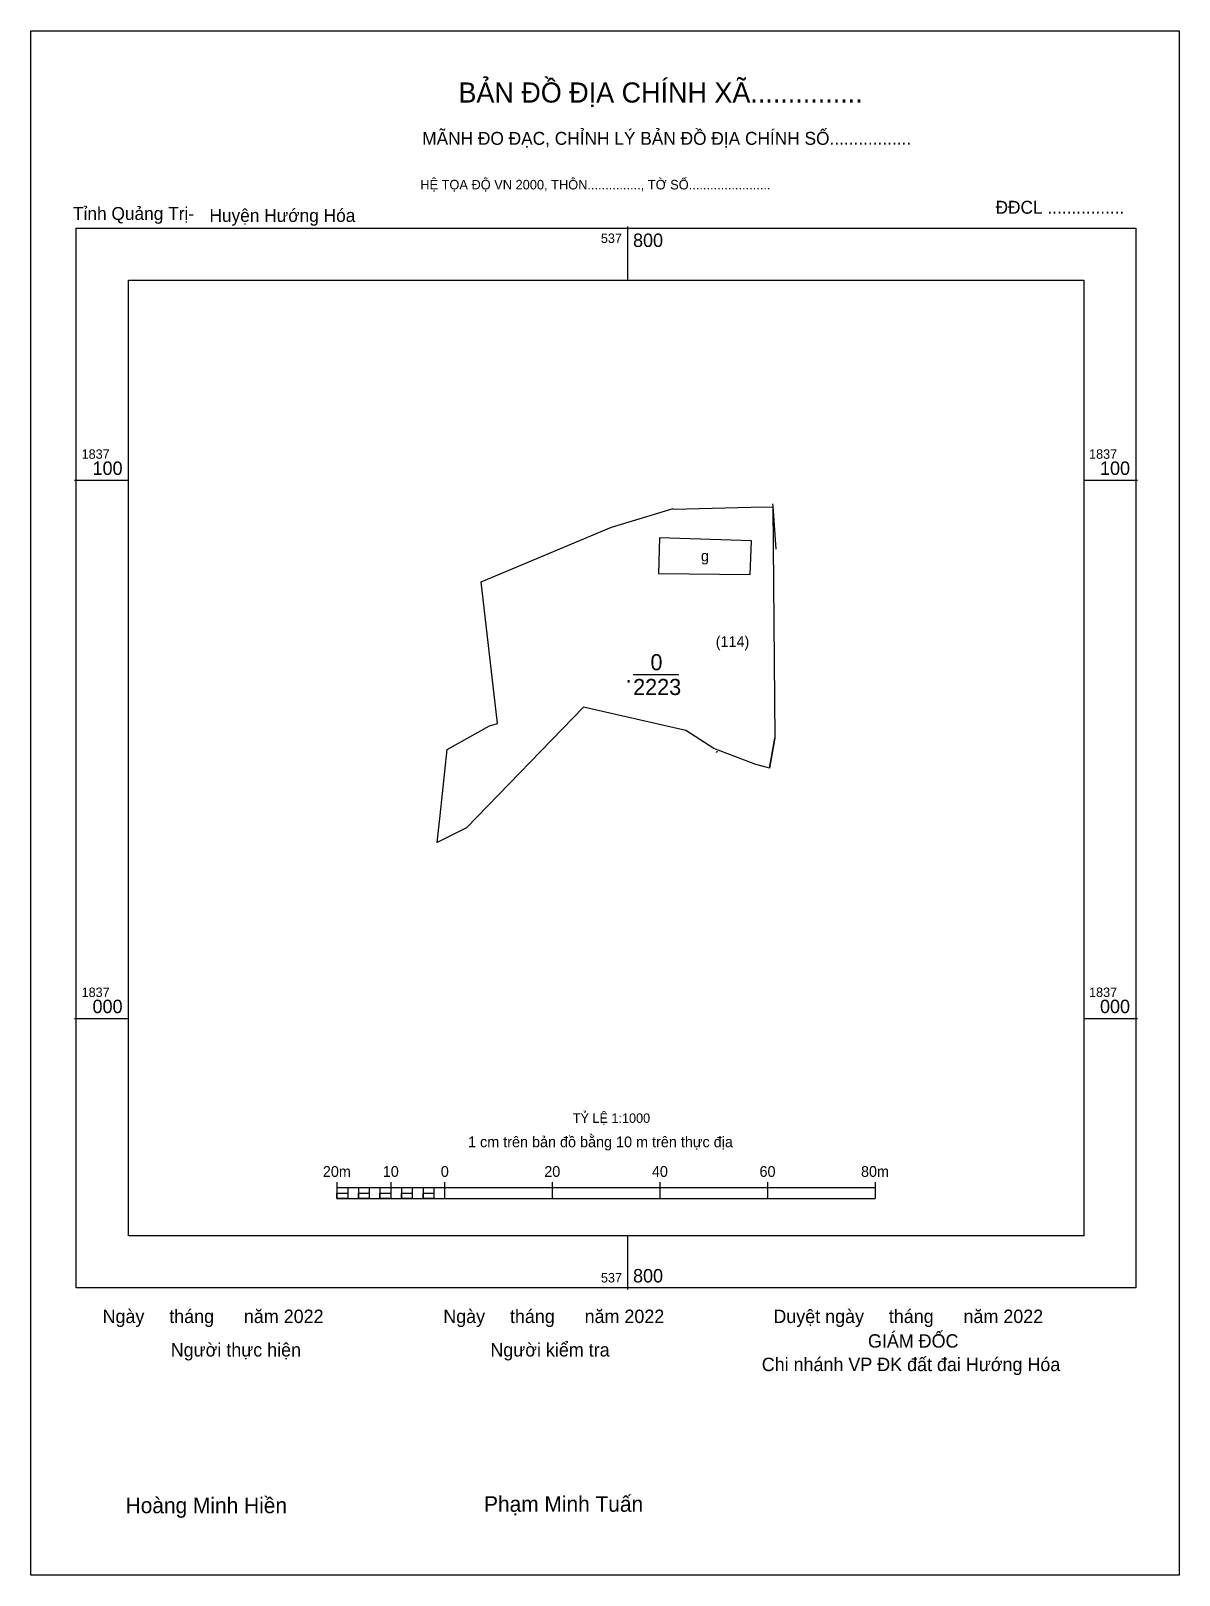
# Model space of a CAD drawing. Extents: x 536866 to 537902, y 1835913 to 1837184.
# Drawn here: x 537689.1 to 537902.5, y 1836896.6 to 1837183.5 of the extents above.
import ezdxf

# ---------------------------------------------------------------- set-up
doc = ezdxf.new("R2010")
doc.units = 0
for name, color, linetype in [('Level 10', 7, 'Continuous'), ('Level 13', 7, 'Continuous'), ('Level 14', 7, 'Continuous'), ('Level 15', 7, 'Continuous'), ('Level 16', 7, 'Continuous'), ('Level 22', 7, 'Continuous'), ('Level 23', 7, 'Continuous'), ('Level 27', 7, 'Continuous'), ('Level 6', 7, 'Continuous'), ('Level 62', 7, 'Continuous'), ('Level 63', 7, 'Continuous'), ('Level 9', 7, 'Continuous')]:
    doc.layers.add(name, color=color, linetype=linetype)

msp = doc.modelspace()

# ---------------------------------------------------------------- linework, layer by layer
at = {"layer": 'Level 10'}
msp.add_line((537801.01, 1837063.9), (537809.52, 1837063.9), dxfattribs=at)
msp.add_lwpolyline([(537770.03, 1837035.44), (537764.62, 1837032.7), (537765.16, 1837037.74), (537766.48, 1837049.96), (537774.32, 1837054.37), (537775.84, 1837054.8), (537772.77, 1837081.14), (537797.01, 1837091.29), (537802.15, 1837092.85), (537808.48, 1837094.78), (537808.5, 1837094.61), (537822.89, 1837094.99), (537826.97, 1837095.1), (537827.35, 1837052.06), (537826.37, 1837046.53), (537825.48, 1837046.77), (537823.8, 1837047.22), (537816.01, 1837050.15), (537810.84, 1837053.54), (537791.82, 1837057.82)], close=True, dxfattribs=at)
at = {"layer": 'Level 14'}
for p, q in [((537805.94, 1837089.28), (537805.73, 1837082.67)), ((537822.99, 1837088.74), (537805.94, 1837089.28)), ((537822.79, 1837082.47), (537822.99, 1837088.74)), ((537805.73, 1837082.67), (537822.79, 1837082.47))]:
    msp.add_line(p, q, dxfattribs=at)
at = {"layer": 'Level 15'}
msp.add_lwpolyline([(537689.11, 1837183.5), (537902.47, 1837183.5), (537902.47, 1836896.58), (537689.11, 1836896.58)], close=True, dxfattribs=at)
at = {"layer": 'Level 22'}
msp.add_lwpolyline([(537826.97, 1837095.21), (537827.55, 1837087.22)], dxfattribs=at)
at = {"layer": 'Level 23'}
for p, q in [((537826.91, 1837095.61), (537826.97, 1837095.21)), ((537826.37, 1837046.53), (537827.35, 1837052.06)), ((537816.48, 1837049.43), (537816.69, 1837049.7))]:
    msp.add_line(p, q, dxfattribs=at)
at = {"layer": 'Level 27'}
for p, q in [((537772.77, 1837081.14), (537772.76, 1837081.14)), ((537810.84, 1837053.54), (537810.83, 1837053.53)), ((537827.35, 1837052.06), (537827.35, 1837052.07)), ((537766.48, 1837049.96), (537766.47, 1837049.96)), ((537764.62, 1837032.7), (537764.61, 1837032.7)), ((537764.62, 1837032.7), (537764.62, 1837032.69))]:
    msp.add_line(p, q, dxfattribs=at)
at = {"layer": 'Level 62'}
msp.add_lwpolyline([(537707.23, 1837137.16), (537884.74, 1837137.16), (537884.74, 1836959.65), (537707.23, 1836959.65)], close=True, dxfattribs=at)
at = {"layer": 'Level 63'}
for p, q in [((537800, 1837147.16), (537800, 1837137.16)), ((537697.23, 1837100), (537707.23, 1837100)), ((537884.74, 1837100), (537894.74, 1837100)), ((537697.23, 1837000), (537707.23, 1837000)), ((537884.74, 1837000), (537894.74, 1837000)), ((537745.98, 1836969.58), (537745.98, 1836966.58)), ((537745.98, 1836968.58), (537845.98, 1836968.58)), ((537747.98, 1836968.58), (537747.98, 1836966.58)), ((537749.98, 1836968.58), (537749.98, 1836966.58)), ((537751.98, 1836968.58), (537751.98, 1836966.58)), ((537753.98, 1836968.58), (537753.98, 1836966.58)), ((537755.98, 1836969.58), (537755.98, 1836966.58)), ((537755.98, 1836968.58), (537755.98, 1836966.58)), ((537757.98, 1836968.58), (537757.98, 1836966.58)), ((537759.98, 1836968.58), (537759.98, 1836966.58)), ((537761.98, 1836968.58), (537761.98, 1836966.58)), ((537763.98, 1836968.58), (537763.98, 1836966.58)), ((537765.98, 1836969.58), (537765.98, 1836966.58)), ((537765.98, 1836968.58), (537765.98, 1836966.58)), ((537785.98, 1836969.58), (537785.98, 1836966.58)), ((537805.98, 1836969.58), (537805.98, 1836966.58)), ((537825.98, 1836969.58), (537825.98, 1836966.58)), ((537845.98, 1836969.58), (537845.98, 1836966.58)), ((537745.98, 1836966.58), (537845.98, 1836966.58)), ((537800, 1836959.65), (537800, 1836949.65))]:
    msp.add_line(p, q, dxfattribs=at)
for points in [[(537697.54, 1837146.85), (537894.43, 1837146.85), (537894.43, 1836949.96), (537697.54, 1836949.96)], [(537745.98, 1836967.58), (537747.98, 1836967.58), (537747.98, 1836966.58), (537745.98, 1836966.58)], [(537745.98, 1836967.58), (537747.98, 1836967.58), (537747.98, 1836966.58), (537745.98, 1836966.58)], [(537749.98, 1836967.58), (537751.98, 1836967.58), (537751.98, 1836966.58), (537749.98, 1836966.58)], [(537753.98, 1836967.58), (537755.98, 1836967.58), (537755.98, 1836966.58), (537753.98, 1836966.58)], [(537757.98, 1836967.58), (537759.98, 1836967.58), (537759.98, 1836966.58), (537757.98, 1836966.58)], [(537761.98, 1836967.58), (537763.98, 1836967.58), (537763.98, 1836966.58), (537761.98, 1836966.58)]]:
    msp.add_lwpolyline(points, close=True, dxfattribs=at)

# ---------------------------------------------------------------- texts
at = {"layer": 'Level 13'}
for s, height, p in [('(114)', 2, (537816.36, 1837069.03)), ('0', 3, (537804.24, 1837064.7)), ('.', 3, (537799.62, 1837062.4)), ('2223', 3, (537801.02, 1837060.1))]:
    msp.add_text(s, height=height, dxfattribs=at).set_placement(p)
at = {"layer": 'Level 16'}
msp.add_text('g', height=2, dxfattribs=at).set_placement((537813.62, 1837084.96))
at = {"layer": 'Level 6'}
msp.add_text('TỶ LỆ 1:1000', height=1.7579, dxfattribs=at).set_placement((537789.8, 1836980.61))
at = {"layer": 'Level 63'}
for s, height, p in [('BẢN ĐỒ ĐỊA CHÍNH XÃ...............', 3.7437, (537768.56, 1837170.18)), ('MÃNH ĐO ĐẠC, CHỈNH LÝ BẢN ĐỒ ĐỊA CHÍNH SỐ.................', 2.4022, (537761.83, 1837162.33)), ('HỆ TỌA ĐỘ VN 2000, THÔN..............., TỜ SỐ.......................', 1.7782, (537761.47, 1837154.04)), ('537', 1.75, (537795.03, 1837144.1)), ('800', 2.5, (537801, 1837143.35)), ('1837', 1.75, (537698.54, 1837104)), ('1837', 1.75, (537885.74, 1837104)), ('100', 2.5, (537700.57, 1837101)), ('100', 2.5, (537887.77, 1837101)), ('1837', 1.75, (537698.54, 1837004)), ('1837', 1.75, (537885.74, 1837004)), ('000', 2.5, (537700.57, 1837001)), ('000', 2.5, (537887.77, 1837001)), ('1 cm trên bản đồ bằng 10 m trên thực địa', 2, (537770.34, 1836976.08)), ('20m', 2, (537743.36, 1836970.58)), ('10', 2, (537754.5, 1836970.58)), ('0', 2, (537765.28, 1836970.58)), ('20', 2, (537784.5, 1836970.58)), ('40', 2, (537804.5, 1836970.58)), ('60', 2, (537824.5, 1836970.58)), ('80m', 2, (537843.36, 1836970.58)), ('800', 2.5, (537801, 1836950.96)), ('537', 1.75, (537795.03, 1836950.96)), ('Ngày     tháng      năm 2022', 2.4883, (537702.43, 1836943.42)), ('Ngày     tháng      năm 2022', 2.4883, (537765.74, 1836943.42)), ('Duyệt ngày     tháng      năm 2022', 2.4883, (537827.08, 1836943.42)), ('GIÁM ĐỐC', 2.488, (537844.65, 1836938.85)), ('Người thực hiện', 2.4883, (537715.1, 1836937.2)), ('Người kiểm tra', 2.4883, (537774.49, 1836937.2)), ('Chi nhánh VP ĐK đất đai Hướng Hóa', 2.4883, (537824.92, 1836934.49)), ('Hoàng Minh Hiền', 2.9024, (537706.72, 1836908.09)), ('Phạm Minh Tuấn', 2.9024, (537773.32, 1836908.35))]:
    msp.add_text(s, height=height, dxfattribs=at).set_placement(p)
at = {"layer": 'Level 9'}
for s, p in [('Tỉnh Quảng Trị-', (537696.94, 1837148.37)), ('ĐĐCL ................', (537868.36, 1837149.53)), ('Huyện Hướng Hóa', (537722.29, 1837148.01))]:
    msp.add_text(s, height=2.4022, dxfattribs=at).set_placement(p)

doc.saveas('drawing.dxf')
